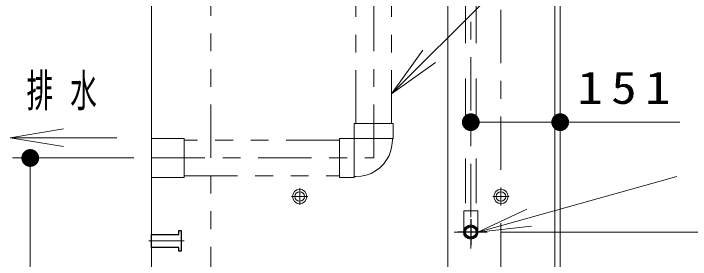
# Model space of a CAD drawing. Units: millimetres on the paper, scale 1:30. Extents: x -385 to 0, y 0 to 338.
# Drawn here: x -203.05 to -164.94, y 83.97 to 97.81 of the extents above; entities that cross this region are included whole.
import ezdxf

# ---------------------------------------------------------------- set-up
doc = ezdxf.new("R2010")
doc.units = ezdxf.units.MM
for name, pattern in [('USER1', [4.5, 2.5, -2]), ('USER2', [6, 3, -1, 1, -1]), ('USER3', [8, 3, -1, 1, -1, 1, -1])]:
    doc.linetypes.add(name, pattern=pattern)
doc.layers.add('LY_1', color=7, linetype='Continuous', lineweight=13)
doc.styles.add('ＭＳ ゴシック', font='')
doc.styles.get('ＭＳ ゴシック').set_extended_font_data('MS Gothic')

# ---------------------------------------------------------------- blocks, each defined once
blk = doc.blocks.new('filled_dot')
at = {"color": 0, "linetype": 'Continuous', "lineweight": -2, "const_width": 1.25}
blk.add_lwpolyline([(-0.625, 0, 1), (0.625, 0, 1)], format="xyb", close=True, dxfattribs=at)
blk = doc.blocks.new('open_arrow')
at = {"color": 0, "linetype": 'Continuous', "lineweight": -2}
blk.add_lwpolyline([(7.5, 1.25), (0, 0), (7.5, -1.25)], dxfattribs=at)

msp = doc.modelspace()

# ---------------------------------------------------------------- linework, layer by layer
at = {"layer": 'LY_1', "color": 4, "linetype": 'USER2'}
for p, q in [((-175.611, 83.014), (-175.611, 140.229)), ((-178.241, 85.514), (-176.38, 85.514))]:
    msp.add_line(p, q, dxfattribs=at)
at = {"layer": 'LY_1', "color": 253}
msp.add_line((-172.577, 139.68), (-172.577, 83.014), dxfattribs=at)
at = {"layer": 'LY_1', "color": 4, "linetype": 'USER1'}
for p, q in [((-177.611, 130.147), (-177.611, 86.714)), ((-177.011, 130.147), (-177.011, 86.714))]:
    msp.add_line(p, q, dxfattribs=at)
at = {"layer": 'LY_1', "color": 253, "linetype": 'USER3'}
msp.add_line((-191.944, 124.68), (-191.944, 83.014), dxfattribs=at)
at = {"layer": 'LY_1', "color": 3, "linetype": 'USER3'}
for p, q in [((-183.777, 91.614), (-183.777, 119.347)), ((-181.777, 91.614), (-181.777, 119.347))]:
    msp.add_line(p, q, dxfattribs=at)
at = {"layer": 'LY_1'}
for p, q in [((-181.777, 93.28), (-169.583, 105.474)), ((-177.311, 91.694), (-165.534, 91.694)), ((-203.239, 90.819), (-197.239, 90.819)), ((-196.277, 89.68), (-203.111, 89.68)), ((-202.111, 83.014), (-202.111, 89.68)), ((-176.911, 85.514), (-165.713, 88.644)), ((-175.578, 85.514), (-154.444, 85.514))]:
    msp.add_line(p, q, dxfattribs=at)
at = {"layer": 'LY_1', "color": 253, "linetype": 'USER2'}
for p, q in [((-186.944, 87.047), (-186.944, 87.98)), ((-175.611, 87.047), (-175.611, 87.98)), ((-187.411, 87.514), (-186.477, 87.514)), ((-176.077, 87.514), (-175.144, 87.514)), ((-193.444, 85.014), (-195.444, 85.014))]:
    msp.add_line(p, q, dxfattribs=at)
at = {"layer": 'LY_1', "color": 4, "linetype": 'USER2', "lineweight": 25}
for p, q in [((-177.311, 86.246), (-177.311, 84.781)), ((-176.578, 85.514), (-178.043, 85.514))]:
    msp.add_line(p, q, dxfattribs=at)
at = {"layer": 'LY_1'}
for points in [[(-178.944, 125.014), (-178.944, 139.38), (-178.644, 139.68), (-172.577, 139.68), (-172.277, 139.38), (-172.277, 83.314), (-172.577, 83.014), (-178.311, 83.014), (-178.611, 83.314), (-178.611, 125.014)], [(-178.611, 83.314), (-178.611, 124.68), (-194.977, 124.68), (-195.277, 124.38), (-195.277, 83.314), (-194.977, 83.014), (-178.911, 83.014)]]:
    msp.add_lwpolyline(points, close=True, dxfattribs=at)
at = {"layer": 'LY_1', "color": 4, "linetype": 'USER2'}
for points in [[(-178.944, 131.347), (-177.311, 131.347), (-177.311, 84.583)], [(-195.277, 89.68), (-182.777, 89.68), (-182.777, 119.68)]]:
    msp.add_lwpolyline(points, dxfattribs=at)
at = {"layer": 'LY_1', "color": 3, "linetype": 'USER3'}
for points in [[(-183.877, 90.78), (-183.877, 91.614), (-181.677, 91.614), (-181.677, 90.78)], [(-195.277, 88.58), (-195.277, 90.78), (-193.444, 90.78), (-193.444, 88.58)], [(-183.877, 88.58), (-184.711, 88.58), (-184.711, 90.78), (-183.877, 90.78)]]:
    msp.add_lwpolyline(points, close=True, dxfattribs=at)
for points in [[(-181.727, 90.78), (-181.727, 90.68), (-181.748, 90.389), (-181.81, 90.103), (-181.913, 89.829), (-182.053, 89.572), (-182.228, 89.338), (-182.435, 89.131), (-182.669, 88.956), (-182.926, 88.816), (-183.2, 88.713), (-183.486, 88.651), (-183.777, 88.63), (-183.877, 88.63)], [(-184.697, 90.68), (-193.444, 90.68), (-193.444, 88.68), (-184.697, 88.68)]]:
    msp.add_lwpolyline(points, dxfattribs=at)
at = {"layer": 'LY_1', "color": 4, "linetype": 'USER1'}
msp.add_lwpolyline([(-176.911, 85.514), (-176.911, 86.714), (-177.711, 86.714), (-177.711, 85.514)], dxfattribs=at)
at = {"layer": 'LY_1', "color": 253, "linetype": 'USER1', "lineweight": 25}
msp.add_lwpolyline([(-195.277, 85.38), (-193.744, 85.38), (-193.744, 85.597), (-193.611, 85.597), (-193.611, 84.43), (-193.744, 84.43), (-193.744, 84.647), (-195.277, 84.647)], close=True, dxfattribs=at)
at = {"layer": 'LY_1', "color": 253}
for centre, radius in [((-186.944, 87.514), 0.4), ((-186.944, 87.514), 0.267), ((-175.611, 87.514), 0.4), ((-175.611, 87.514), 0.267)]:
    msp.add_circle(centre, radius, dxfattribs=at)
at = {"layer": 'LY_1', "color": 4, "lineweight": 25}
for radius in [0.4, 0.4, 0.333, 0.3]:
    msp.add_circle((-177.311, 85.514), radius, dxfattribs=at)

# ---------------------------------------------------------------- block references
at = {"layer": 'LY_1', "xscale": 0.4, "yscale": 0.4}
for name, p, rotation in [('open_arrow', (-181.777, 93.28), 45), ('filled_dot', (-172.277, 91.694), 180), ('filled_dot', (-202.111, 89.68), 270), ('open_arrow', (-176.911, 85.514), 15.6)]:
    msp.add_blockref(name, p, dxfattribs=dict(at, rotation=rotation))
for name, p in [('filled_dot', (-177.311, 91.694)), ('open_arrow', (-203.239, 90.819))]:
    msp.add_blockref(name, p, dxfattribs=at)

# ---------------------------------------------------------------- texts
at = {"layer": 'LY_1', "char_height": 1.833, "style": 'ＭＳ ゴシック'}
for s, insert, attachment_point in [('\\T1.64;\\W0.6;排水', (-202.322, 93.375), 4), ('\\T1.33;\\W1.15;151', (-168.451, 92.694), 8)]:
    msp.add_mtext(s, dxfattribs=dict(at, insert=insert, attachment_point=attachment_point))

doc.saveas('drawing.dxf')
